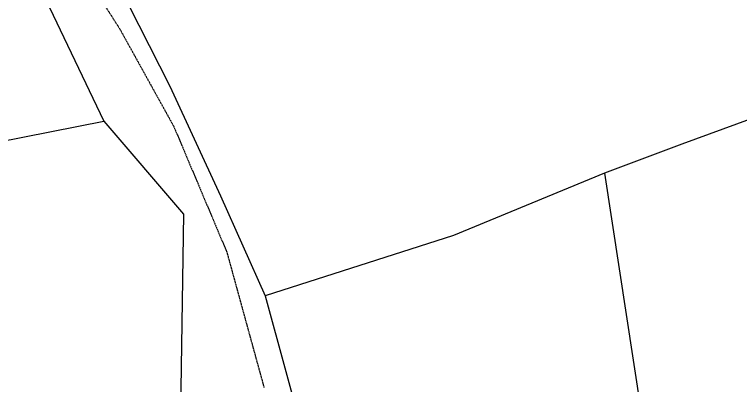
# Model space of a CAD drawing. Header units: millimetres. Extents: x 605783 to 631525, y 1302882 to 1327028.
# Drawn here: x 608195.3 to 608506, y 1304032.8 to 1304191.4 of the extents above; entities that cross this region are included whole.
import ezdxf

# ---------------------------------------------------------------- set-up
doc = ezdxf.new("R2010")
doc.units = ezdxf.units.MM
doc.linetypes.add('HIDDEN', pattern=[0.375, 0.25, -0.125])
doc.layers.add('2', color=7, linetype='Continuous')
doc.layers.add('3', color=7, linetype='Continuous')

msp = doc.modelspace()

# ---------------------------------------------------------------- linework, layer by layer
at = {"layer": '2', "color": 1, "linetype": 'Continuous'}
msp.add_line((607768.23803, 1304054.65767), (608233.56403, 1304145.83367), dxfattribs=at)
for points in [[(607929.24203, 1304723.97767), (607940.93803, 1304726.21867), (608046.03803, 1304424.11767), (608059.94503, 1304411.86267), (608083.41503, 1304382.79567), (608114.95603, 1304342.51367), (608150.51003, 1304292.55767), (608198.63203, 1304217.39067), (608207.18203, 1304201.08967), (608233.56403, 1304145.83367)], [(608244.08003, 1304195.52767), (608261.70203, 1304160.76067), (608283.41903, 1304113.81067), (608302.58503, 1304071.17067)], [(608516.04403, 1304148.77967), (608480.92303, 1304135.95767), (608447.83603, 1304123.63467)], [(608233.56403, 1304145.83367), (608267.64703, 1304106.05067), (608260.32003, 1303629.78867)], [(608447.83603, 1304123.63467), (608383.17703, 1304096.95067), (608302.58503, 1304071.17067)], [(608447.83603, 1304123.63467), (608463.30603, 1304022.16467), (608325.67903, 1303978.22367)], [(608302.58503, 1304071.17067), (608319.76303, 1304007.94067), (608325.67903, 1303978.22367)]]:
    msp.add_lwpolyline(points, dxfattribs=at)
at = {"layer": '3', "color": 30, "linetype": 'HIDDEN'}
msp.add_lwpolyline([(607944.73803, 1304821.00367), (607972.27303, 1304743.63067), (608062.32603, 1304478.18767), (608085.43303, 1304428.28167), (608158.49403, 1304313.36767), (608240.37503, 1304185.20067), (608263.52503, 1304143.42767), (608286.10603, 1304089.96467), (608302.05803, 1304031.95367)], dxfattribs=at)

doc.saveas('drawing.dxf')
